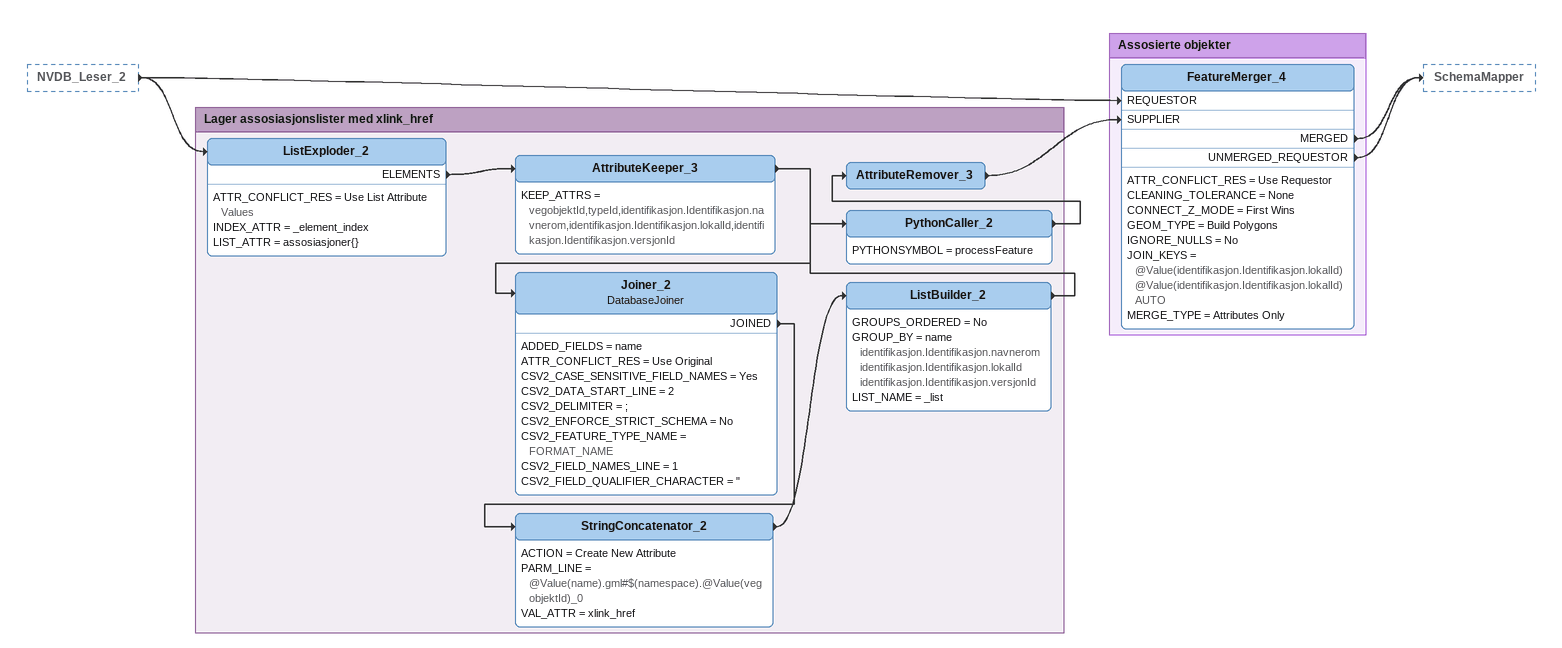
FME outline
NVDB_Leser_2 [outside]
    -> ListExploder_2
    -> FeatureMerger_4 [REQUESTOR]

Bookmark: Lager assosiasjonslister med xlink_href
ListExploder_2
    ATTR_CONFLICT_RES = Use List Attribute Values
    INDEX_ATTR = _element_index
    LIST_ATTR = assosiasjoner{}
    ELEMENTS -> AttributeKeeper_3
AttributeKeeper_3
    KEEP_ATTRS = vegobjektId,typeId,identifikasjon.Identifikasjon.navnerom,identifikasjon.Identifikasjon.lokalId,identifikasjon.Identifikasjon.versjonId
    -> Joiner_2
Joiner_2: DatabaseJoiner
    ADDED_FIELDS = name
    ATTR_CONFLICT_RES = Use Original
    CSV2_CASE_SENSITIVE_FIELD_NAMES = Yes
    CSV2_DATA_START_LINE = 2
    CSV2_DELIMITER = ;
    CSV2_ENFORCE_STRICT_SCHEMA = No
    CSV2_FEATURE_TYPE_NAME = FORMAT_NAME
    CSV2_FIELD_NAMES_LINE = 1
    CSV2_FIELD_QUALIFIER_CHARACTER = "
    JOINED -> StringConcatenator_2
StringConcatenator_2
    ACTION = Create New Attribute
    PARM_LINE = @Value(name).gml#$(namespace).@Value(vegobjektId)_0
    VAL_ATTR = xlink_href
    -> ListBuilder_2
ListBuilder_2
    GROUPS_ORDERED = No
    GROUP_BY = name identifikasjon.Identifikasjon.navnerom identifikasjon.Identifikasjon.lokalId identifikasjon.Identifikasjon.versjonId
    LIST_NAME = _list
    -> PythonCaller_2
PythonCaller_2
    PYTHONSYMBOL = processFeature
    -> AttributeRemover_3
AttributeRemover_3
    -> FeatureMerger_4 [SUPPLIER]

Bookmark: Assosierte objekter
FeatureMerger_4
    ATTR_CONFLICT_RES = Use Requestor
    CLEANING_TOLERANCE = None
    CONNECT_Z_MODE = First Wins
    GEOM_TYPE = Build Polygons
    IGNORE_NULLS = No
    JOIN_KEYS = @Value(identifikasjon.Identifikasjon.lokalId) @Value(identifikasjon.Identifikasjon.lokalId) AUTO
    MERGE_TYPE = Attributes Only
    MERGED -> SchemaMapper
    UNMERGED_REQUESTOR -> SchemaMapper
